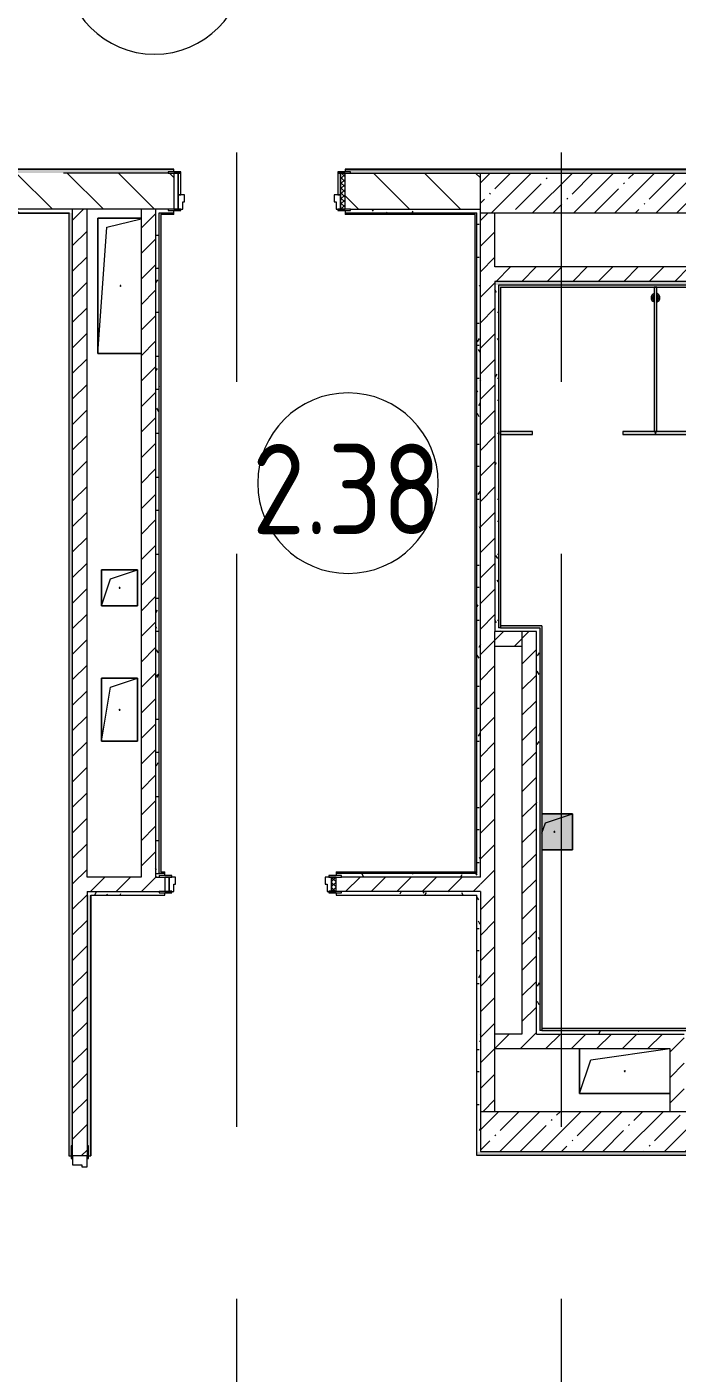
# Model space of a CAD drawing. Header units: millimetres. Extents: x -625 to 415037, y -3642 to 102118.
# Drawn here: x 240469 to 244072, y 78491 to 85949 of the extents above; entities that cross this region are included whole.
import ezdxf

# ---------------------------------------------------------------- set-up
doc = ezdxf.new("R2010")
doc.units = ezdxf.units.MM
doc.linetypes.add('Осевая', pattern=[6350, 1270, -952.5, 3175, -952.5])
for name, color, linetype, lineweight in [('A-AREA-IDEN', 7, 'Continuous', 9), ('A-DOOR-FRAM-2', 7, 'Continuous', 5), ('A-GENM', 7, 'Continuous', 9), ('A-GENM-1', 7, 'Continuous', 20), ('A-WALL', 7, 'Continuous', 5), ('I-WALL', 7, 'Continuous', 5), ('Оси-2', 7, 'Осевая', 9)]:
    doc.layers.add(name, color=color, linetype=linetype, lineweight=lineweight)
doc.layers.add('A-AREA-PATT-2', color=7, linetype='Continuous', lineweight=5, true_color=0xcde0ef, transparency=1)
for name, color, linetype, lineweight, true_color in [('A-DOOR-1', 7, 'Continuous', 5, 0xc0c0c0), ('A-DOOR-FRAM-1', 7, 'Continuous', 5, 0xc0c0c0), ('A-WALL-1', 9, 'Continuous', 5, 0x808080), ('A-WALL-FNSH-1', 9, 'Continuous', 5, 0x808080)]:
    doc.layers.add(name, color=color, linetype=linetype, lineweight=lineweight, true_color=true_color)
doc.layers.get('A-DOOR-1').off()
doc.styles.add('GOST Common', font='', dxfattribs={"width": 0.9, "height": 500})
doc.styles.get('GOST Common').set_extended_font_data('GOST Common')
pattern_1 = [(45, (148772.12, 0), (-70.71068, 70.71068), [])]
pattern_2 = [(45, (148772.12, 0), (-114.04925, 114.04925), []), (45, (148886.17, 0), (-114.04925, 114.04925), [201.612, -40.322, 6.706, -33.617])]
pattern_3 = [(0, (148772.123, 0), (243.84, 60.96), [20.117, -162.763, 20.117, -162.763, -975.36]), (0, (148772.123, 0), (243.84, 60.96), [-365.76, 20.117, -345.643, 20.117, -162.763, -426.72]), (0, (148772.123, 0), (243.84, 60.96), [-914.4, 20.117, -101.803, 20.117, -284.683]), (120, (148863.563, 30.48), (-174.71291, 180.691634), [20.117, -162.763, 20.117, -162.763, -975.36]), (120, (148863.563, 30.48), (-174.71291, 180.691634), [-365.76, 20.117, -345.643, 20.117, -162.763, -426.72]), (120, (148863.563, 30.48), (-174.71291, 180.691634), [-914.4, 20.117, -101.803, 20.117, -284.683]), (240, (148894.043, 152.4), (-69.12709, -241.651634), [20.117, -162.763, 20.117, -162.763, -975.36]), (240, (148894.043, 152.4), (-69.12709, -241.651634), [-365.76, 20.117, -345.643, 20.117, -162.763, -426.72]), (240, (148894.043, 152.4), (-69.12709, -241.651634), [-914.4, 20.117, -101.803, 20.117, -284.683])]

# ---------------------------------------------------------------- blocks, each defined once
blk = doc.blocks.new('110_Дверь_СКБ_2Ст - Д-5_п_ Из игровой в коридор-32215844-Объем проектирования 2 этажа')
at = {"layer": 'A-DOOR-FRAM-1'}
for p, q in [((-672.5, 48), (-742.5, 48)), ((-742.5, 48), (-742.5, 40)), ((-742.5, 40), (-672.5, 40)), ((-637.5, 40), (-687.5, 40)), ((-687.5, 40), (-687.5, -40)), ((-672.5, 40), (-672.5, 48)), ((-637.5, -10), (-637.5, 40)), ((662.5, 40), (662.5, -10)), ((712.5, 40), (662.5, 40)), ((767.5, 48), (697.5, 48)), ((697.5, 48), (697.5, 40)), ((697.5, 40), (767.5, 40)), ((712.5, -40), (712.5, 40)), ((767.5, 40), (767.5, 48)), ((-672.5, -40), (-742.5, -40)), ((-742.5, -40), (-742.5, -48)), ((-742.5, -48), (-672.5, -48)), ((-672.5, -39), (-687.5, -39)), ((-687.5, -39), (-687.5, -40)), ((-687.5, -40), (-627.5, -40)), ((-687.5, -40), (-672.5, -40)), ((-672.5, -40), (-672.5, -39)), ((-672.5, -48), (-672.5, -40)), ((-627.5, -10), (-637.5, -10)), ((-627.5, -40), (-627.5, -10)), ((662.5, -10), (652.5, -10)), ((652.5, -10), (652.5, -40)), ((652.5, -40), (712.5, -40)), ((712.5, -39), (697.5, -39)), ((697.5, -39), (697.5, -40)), ((697.5, -40), (712.5, -40)), ((767.5, -40), (697.5, -40)), ((697.5, -40), (697.5, -48)), ((697.5, -48), (767.5, -48)), ((712.5, -40), (712.5, -39)), ((767.5, -48), (767.5, -40))]:
    blk.add_line(p, q, dxfattribs=at)
blk = doc.blocks.new('110_Дверь_СКБ_1Ст_Внутренняя1 - Д-8 950x2100h_охрана-V352-Объем проектирования 2 этажа')
at = {"layer": 'A-DOOR-FRAM-2'}
h = blk.add_hatch(dxfattribs=at)
h.set_pattern_fill('FP_34', color=256, style=0, pattern_type=2)
h.set_pattern_definition([(45, (-296.384, 164.685), (-14.1421, 14.1421), []), (135, (-296.384, 164.685), (-14.1421, -14.1421), [])])
h.paths.add_polyline_path([(-437.5, 100), (-462.5, 98.6), (-462.5, -100), (-437.5, -100), (-437.5, 99)])
at = {"layer": 'A-DOOR-FRAM-1'}
for p, q in [((-422.5, 108), (-492.5, 108)), ((-492.5, 108), (-492.5, 100)), ((-492.5, 100), (-422.5, 100)), ((-437.5, 100), (-462.5, 100)), ((-462.5, 100), (-462.5, -100)), ((-412.5, 100), (-437.5, 100)), ((-437.5, 100), (-437.5, 20)), ((-437.5, -100), (-437.5, 100)), ((-422.5, 100), (-437.5, 100)), ((-437.5, 100), (-437.5, 99)), ((-437.5, 99), (-422.5, 99)), ((-422.5, 100), (-422.5, 108)), ((-422.5, 99), (-422.5, 100)), ((-412.5, 60), (-412.5, 100)), ((437.5, 100), (437.5, 60)), ((462.5, 100), (437.5, 100)), ((517.5, 108), (447.5, 108)), ((447.5, 108), (447.5, 100)), ((462.5, 100), (447.5, 100)), ((447.5, 100), (447.5, 99)), ((447.5, 100), (517.5, 100)), ((447.5, 99), (462.5, 99)), ((462.5, 20), (462.5, 100)), ((487.5, 100), (462.5, 100)), ((462.5, 100), (462.5, -100)), ((462.5, 99), (462.5, 100)), ((487.5, -100), (487.5, 100)), ((517.5, 100), (517.5, 108)), ((-437.5, 20), (-402.5, 20)), ((-422.5, 20), (-437.5, 20)), ((-437.5, 20), (-437.5, -100)), ((-422.5, -100), (-422.5, 20)), ((-402.5, 60), (-412.5, 60)), ((-402.5, 20), (-402.5, 60)), ((437.5, 60), (427.5, 60)), ((427.5, 60), (427.5, 20)), ((427.5, 20), (462.5, 20)), ((462.5, 20), (447.5, 20)), ((447.5, 20), (447.5, -100)), ((462.5, -100), (462.5, 20)), ((-422.5, -100), (-492.5, -100)), ((-492.5, -100), (-492.5, -108)), ((-492.5, -108), (-422.5, -108)), ((-462.5, -100), (-437.5, -100)), ((-437.5, -100), (-422.5, -100)), ((-422.5, -108), (-422.5, -100)), ((447.5, -100), (462.5, -100)), ((517.5, -100), (447.5, -100)), ((447.5, -100), (447.5, -108)), ((447.5, -108), (517.5, -108)), ((462.5, -100), (487.5, -100)), ((517.5, -108), (517.5, -100))]:
    blk.add_line(p, q, dxfattribs=at)
blk = doc.blocks.new('110_Дверь_СКБ_1Ст_Внутренняя1 - Д-8 950x2100h_охрана-32224770-Объем проектирования 2 этажа')
at = {"layer": 'A-DOOR-FRAM-2'}
h = blk.add_hatch(dxfattribs=at)
h.set_pattern_fill('FP_36', color=256, style=0, pattern_type=2)
h.set_pattern_definition([(45, (-296.384, 104.685), (-14.1421, 14.1421), []), (135, (-296.384, 104.685), (-14.1421, -14.1421), [])])
h.paths.add_polyline_path([(-437.5, 40), (-462.5, 37.7), (-462.5, -40), (-437.5, -39.4), (-437.5, 38.6)])
at = {"layer": 'A-DOOR-FRAM-1'}
for p, q in [((-422.5, 48), (-492.5, 48)), ((-492.5, 48), (-492.5, 40)), ((-492.5, 40), (-422.5, 40)), ((-437.5, 40), (-462.5, 40)), ((-462.5, 40), (-462.5, -40)), ((-412.5, 40), (-437.5, 40)), ((-437.5, 40), (-437.5, -40)), ((-437.5, -40), (-437.5, 40)), ((-422.5, 40), (-437.5, 40)), ((-437.5, 40), (-437.5, 39)), ((-437.5, 39), (-422.5, 39)), ((-422.5, 40), (-422.5, 48)), ((-422.5, 39), (-422.5, 40)), ((-412.5, 0), (-412.5, 40)), ((-402.5, 0), (-412.5, 0)), ((-402.5, -40), (-402.5, 0)), ((437.5, 0), (427.5, 0)), ((427.5, 0), (427.5, -40)), ((437.5, 40), (437.5, 0)), ((462.5, 40), (437.5, 40)), ((517.5, 48), (447.5, 48)), ((447.5, 48), (447.5, 40)), ((462.5, 40), (447.5, 40)), ((447.5, 40), (447.5, 39)), ((447.5, 40), (517.5, 40)), ((447.5, 39), (462.5, 39)), ((462.5, -40), (462.5, 40)), ((487.5, 40), (462.5, 40)), ((462.5, 40), (462.5, -40)), ((462.5, 39), (462.5, 40)), ((487.5, -40), (487.5, 40)), ((517.5, 40), (517.5, 48)), ((-422.5, -40), (-492.5, -40)), ((-492.5, -40), (-492.5, -48)), ((-492.5, -48), (-422.5, -48)), ((-462.5, -40), (-437.5, -40)), ((-422.5, -39), (-437.5, -39)), ((-437.5, -39), (-437.5, -40)), ((-437.5, -40), (-402.5, -40)), ((-437.5, -40), (-422.5, -40)), ((-422.5, -40), (-422.5, -39)), ((-422.5, -48), (-422.5, -40)), ((427.5, -40), (462.5, -40)), ((462.5, -39), (447.5, -39)), ((447.5, -39), (447.5, -40)), ((447.5, -40), (462.5, -40)), ((517.5, -40), (447.5, -40)), ((447.5, -40), (447.5, -48)), ((447.5, -48), (517.5, -48)), ((462.5, -40), (462.5, -39)), ((462.5, -40), (487.5, -40)), ((517.5, -48), (517.5, -40))]:
    blk.add_line(p, q, dxfattribs=at)
blk = doc.blocks.new('GM_Отверстие прямоугольное _в плите_ - Отверстие-20657929-Объем проектирования 2 этажа')
at = {"layer": 'A-GENM'}
for p, q in [((-250, -125), (-250, 125)), ((-250, 125), (-250, -125)), ((-187.5, 62.5), (250, 125)), ((-250, -125), (-187.5, 62.5)), ((250, -125), (-250, -125)), ((-250, -125), (250, -125))]:
    blk.add_line(p, q, dxfattribs=at)
for start, end in [(360, 180), (180, 360)]:
    blk.add_arc((0, 0), 2.5, start, end, dxfattribs=at)
blk = doc.blocks.new('GM_Отверстие прямоугольное _в плите_ - Отверстие-V386-Объем проектирования 2 этажа')
at = {"layer": 'A-GENM'}
for p, q in [((-69, 100), (100, 100)), ((100, 100), (-69, 100)), ((-50, 50), (100, 100)), ((100, 100), (100, -100)), ((100, -100), (100, 100)), ((-69, -7), (-50, 50)), ((100, -100), (-69, -100)), ((-69, -100), (100, -100))]:
    blk.add_line(p, q, dxfattribs=at)
for start, end in [(360, 180), (180, 360)]:
    blk.add_arc((0, 0), 2.5, start, end, dxfattribs=at)
blk = doc.blocks.new('GM_Отверстие прямоугольное _в плите_ - Отверстие-21984790-Объем проектирования 2 этажа')
at = {"layer": 'A-GENM'}
for p, q in [((-125, -375), (-125, 375)), ((-125, 375), (115, 375)), ((115, 375), (-125, 375)), ((-125, 375), (-125, -375)), ((-125, -375), (-75, 325)), ((-75, 325), (115, 372.5)), ((115, -375), (-125, -375)), ((-125, -375), (115, -375))]:
    blk.add_line(p, q, dxfattribs=at)
for start, end in [(360, 180), (180, 360)]:
    blk.add_arc((0, 0), 2.5, start, end, dxfattribs=at)
blk = doc.blocks.new('GM_Отверстие прямоугольное _в плите_ - Отверстие-21979518-Объем проектирования 2 этажа')
at = {"layer": 'A-GENM'}
for p, q in [((-100, -100), (-100, 100)), ((-100, 100), (100, 100)), ((100, 100), (-100, 100)), ((-100, 100), (-100, -100)), ((-50, 50), (100, 100)), ((100, 100), (100, -100)), ((100, -100), (100, 100)), ((-100, -100), (-50, 50)), ((100, -100), (-100, -100)), ((-100, -100), (100, -100))]:
    blk.add_line(p, q, dxfattribs=at)
for start, end in [(360, 180), (180, 360)]:
    blk.add_arc((0, 0), 2.5, start, end, dxfattribs=at)
blk = doc.blocks.new('GM_Отверстие прямоугольное _в плите_ - Отверстие-21985006-Объем проектирования 2 этажа')
at = {"layer": 'A-GENM'}
for p, q in [((-100, -175), (-100, 175)), ((-100, 175), (100, 175)), ((100, 175), (-100, 175)), ((-100, 175), (-100, -175)), ((-50, 125), (100, 175)), ((100, 175), (100, -175)), ((100, -175), (100, 175)), ((-100, -175), (-50, 125)), ((100, -175), (-100, -175)), ((-100, -175), (100, -175))]:
    blk.add_line(p, q, dxfattribs=at)
for start, end in [(360, 180), (180, 360)]:
    blk.add_arc((0, 0), 2.5, start, end, dxfattribs=at)
blk = doc.blocks.new('131_Сантехническая перегородка_Дверь 5 - СД-1-30835617-Объем проектирования 2 этажа')
at = {"layer": 'A-GENM'}
for points in [[(70, 8), (70, -8), (250, -8), (250, 8), (76.9, 8)], [(928.5, 8), (750, 8), (750, -8), (928.5, -8)]]:
    blk.add_hatch(color=256, dxfattribs=at).paths.add_polyline_path(points)
at = {"layer": 'A-GENM-1'}
for p, q in [((250, 8), (70, 8)), ((70, 8), (70, -8)), ((250, -8), (250, 8)), ((930, 8), (750, 8)), ((750, 8), (750, -8)), ((930, -8), (930, 8)), ((70, -8), (250, -8)), ((750, -8), (930, -8))]:
    blk.add_line(p, q, dxfattribs=at)
blk = doc.blocks.new('131_Сантехническая перегородка_Дверь 5 - СД-1-V491-Объем проектирования 2 этажа')
at = {"layer": 'A-GENM'}
for points in [[(70, 8), (70, -8), (250, -8), (250, 8), (77.3, 8)], [(920.9, 8), (750, 8), (750, -8), (930, -8), (930, 8)]]:
    blk.add_hatch(color=256, dxfattribs=at).paths.add_polyline_path(points)
at = {"layer": 'A-GENM-1'}
for p, q in [((250, 8), (70, 8)), ((70, 8), (70, -8)), ((250, -8), (250, 8)), ((930, 8), (750, 8)), ((750, 8), (750, -8)), ((930, -8), (930, 8)), ((70, -8), (250, -8)), ((750, -8), (930, -8))]:
    blk.add_line(p, q, dxfattribs=at)
blk = doc.blocks.new('131_Сантехническая перегородка 6 - СП-1-30839354-Объем проектирования 2 этажа')
at = {"layer": 'A-GENM'}
blk.add_hatch(color=256, dxfattribs=at).paths.add_polyline_path([(800, -8), (800, 8), (0, 8), (0, -8), (143.7, -8)])
at = {"layer": 'A-GENM', "flags": 128}
for points in [[(71.5, 8), (71.1, 8.5), (70.8, 9), (70.4, 9.5), (70, 9.9), (69.6, 10.4), (69.2, 10.8), (68.8, 11.2), (68.3, 11.6), (67.8, 12), (67.3, 12.3), (66.8, 12.7), (66.3, 13), (65.8, 13.3), (65.3, 13.6), (64.7, 13.8), (64.2, 14), (63.6, 14.3), (63, 14.4), (62.4, 14.6), (61.9, 14.7), (61.3, 14.9), (60.7, 14.9), (60.1, 15), (59.5, 15.1), (58.9, 15.1), (58.3, 15.1), (57.7, 15), (57.1, 15), (56.5, 14.9), (55.9, 14.8), (55.3, 14.7), (54.7, 14.5), (54.1, 14.4), (53.5, 14.2), (53, 13.9), (52.4, 13.7), (51.9, 13.4), (51.4, 13.2), (50.8, 12.9), (50.3, 12.5), (49.8, 12.2), (49.3, 11.8), (48.9, 11.4), (48.4, 11), (48, 10.6), (47.6, 10.2), (47.2, 9.7), (46.8, 9.3), (46.4, 8.8), (46.1, 8.3), (45.9, 8)], [(45.9, -8), (46.3, -8.5), (46.6, -9), (47, -9.5), (47.4, -9.9), (47.8, -10.4), (48.2, -10.8), (48.6, -11.2), (49.1, -11.6), (49.6, -12), (50, -12.3), (50.5, -12.7), (51.1, -13), (51.6, -13.3), (52.1, -13.6), (52.7, -13.8), (53.2, -14), (53.8, -14.3), (54.4, -14.4), (54.9, -14.6), (55.5, -14.7), (56.1, -14.9), (56.7, -14.9), (57.3, -15), (57.9, -15.1), (58.5, -15.1), (59.1, -15.1), (59.7, -15), (60.3, -15), (60.9, -14.9), (61.5, -14.8), (62.1, -14.7), (62.7, -14.5), (63.3, -14.4), (63.8, -14.2), (64.4, -13.9), (65, -13.7), (65.5, -13.4), (66, -13.2), (66.6, -12.9), (67.1, -12.5), (67.6, -12.2), (68, -11.8), (68.5, -11.4), (69, -11), (69.4, -10.6), (69.8, -10.2), (70.2, -9.7), (70.6, -9.3), (70.9, -8.8), (71.3, -8.3), (71.5, -8)]]:
    blk.add_lwpolyline(points, dxfattribs=at)
at = {"layer": 'A-GENM'}
for radius, start, end in [(24.6, 19.91127, 160.08873), (17.6, 28.97309, 151.02691), (15.1, 33.78108, 146.21892), (24.6, 199.91127, 340.08873), (17.6, 208.97309, 331.02691), (15.1, 213.78108, 326.21892)]:
    blk.add_arc((58.7, 0), radius, start, end, dxfattribs=at)
at = {"layer": 'A-GENM-1'}
for p, q in [((800, 8), (0, 8)), ((0, 8), (0, -8)), ((800, -8), (800, 8)), ((0, -8), (800, -8))]:
    blk.add_line(p, q, dxfattribs=at)
blk = doc.blocks.new('Марка_Помещения - Номер-25198446-Объем проектирования 2 этажа')
at = {"layer": 'A-AREA-IDEN'}
for start, end in [(360, 180), (180, 360)]:
    blk.add_arc((0, 0), 2.5, start, end, dxfattribs=at)
blk = doc.blocks.new('2floor')
at = {"layer": 'A-AREA-PATT-2'}
h = blk.add_hatch(color=256, dxfattribs=at)
h.paths.add_polyline_path([(241221.6, 6724.5), (241232.1, 6724.5), (241231.7, 6729), (241211.1, 6729), (241211.1, 10371), (241282.1, 10371), (241282.1, 10375.5), (241206.6, 10375.5), (241206.6, 6724.5), (241211.1, 6724.5)])
h.paths.add_polyline_path([(242197, 6724.5), (242957.6, 6724.5), (242957.6, 10375.5), (242232.1, 10375.5), (242232.1, 10371), (242953.1, 10369.7), (242953.1, 6729), (242182.1, 6729), (242182.1, 6724.5), (242192.1, 6724.5)])
h = blk.add_hatch(color=256, dxfattribs=at)
h.paths.add_polyline_path([(243323.1, 6850), (243492.1, 6850), (243492.1, 7050), (243323.1, 7050)])
h.paths.add_polyline_path([(248264.1, 9884.2), (248264.1, 9894.5), (248261.5, 9895.6), (248257.1, 9906.2), (248264.1, 9928.2), (248255.4, 9923), (248248.7, 9913.8), (248250.9, 9895.6), (248260.2, 9885.5)])
h.paths.add_polyline_path([(246523.6, 9884.2), (246523.6, 9894.5), (246521, 9895.6), (246516.6, 9906.2), (246523.6, 9928.2), (246517.2, 9926.1), (246508.2, 9913.8), (246510.4, 9895.6), (246519.2, 9885.7)])
h.paths.add_polyline_path([(246539.6, 9884.2), (246546.1, 9886.3), (246555, 9898.6), (246552.8, 9916.9), (246544, 9926.8), (246539.6, 9926.1), (246539.6, 9918), (246543.1, 9915), (246546.7, 9906.2), (246539.6, 9886.3)])
h.paths.add_polyline_path([(248280.1, 9884.2), (248286.6, 9886.3), (248295.5, 9898.6), (248293.3, 9916.9), (248284.5, 9926.8), (248280.1, 9926.1), (248280.1, 9918), (248283.6, 9915), (248287.2, 9906.2), (248280.1, 9886.3)])
h.paths.add_polyline_path([(245680, 9887.3), (245686.5, 9889.4), (245695.4, 9901.7), (245693.2, 9920), (245684.4, 9929.9), (245680, 9929.2), (245680, 9921.1), (245683.4, 9918.1), (245687.1, 9909.3), (245680, 9889.4)])
h.paths.add_polyline_path([(243944.7, 9887.3), (243944.7, 9897.5), (243942.1, 9898.7), (243937.7, 9909.3), (243944.7, 9931.3), (243938.3, 9929.2), (243929.3, 9916.9), (243931.6, 9898.7), (243940.3, 9888.7)])
h.paths.add_polyline_path([(243960.7, 9887.3), (243967.2, 9889.4), (243976.2, 9901.7), (243973.9, 9920), (243965.2, 9929.9), (243960.7, 9929.2), (243960.7, 9921.1), (243964.2, 9918.1), (243967.8, 9909.3), (243960.7, 9889.4)])
h.paths.add_polyline_path([(244804.4, 9887.3), (244804.4, 9897.5), (244801.7, 9898.7), (244797.3, 9909.3), (244804.4, 9931.3), (244797.9, 9929.2), (244789, 9916.9), (244791.2, 9898.7), (244799.9, 9888.7)])
h.paths.add_polyline_path([(245664, 9887.3), (245664, 9897.5), (245661.3, 9898.7), (245656.9, 9909.3), (245664, 9931.3), (245657.5, 9929.2), (245648.6, 9916.9), (245650.8, 9898.7), (245659.6, 9888.7)])
h.paths.add_polyline_path([(244820.4, 9887.3), (244826.8, 9889.4), (244835.8, 9901.7), (244833.6, 9920), (244824.8, 9929.9), (244820.4, 9929.2), (244820.4, 9921.1), (244823.8, 9918.1), (244827.4, 9909.3), (244820.4, 9889.4)])
at = {"layer": 'I-WALL'}
h = blk.add_hatch(dxfattribs=at)
h.set_pattern_fill('FP_191', color=256, style=0, pattern_type=2)
h.set_pattern_definition(pattern_3)
h.paths.add_polyline_path([(246171.1, 10600), (246170.1, 10620), (242232.1, 10620), (242232.1, 10608), (242262.1, 10608), (242262.1, 10600), (246170.1, 10600)])
h.paths.add_polyline_path([(240802.1, 10600), (241252.1, 10600), (241252.1, 10608), (241282.1, 10608), (241282.1, 10620), (240157.1, 10620), (240157.1, 10608), (240212.1, 10608), (240212.1, 10600), (240722.1, 10600)])
h.paths.add_polyline_path([(238503.3, 10600), (238702.1, 10600), (238702.1, 10608), (238757.1, 10608), (238757.1, 10620), (238157.7, 10618), (238382.1, 10600)])
h.paths.add_polyline_path([(238122.1, 10600), (238132.1, 10600), (238132.1, 10620), (237995.6, 10620), (237995.6, 10600)])
h = blk.add_hatch(dxfattribs=at)
h.set_pattern_fill('FP_23', color=256, style=0, pattern_type=2)
h.set_pattern_definition([(135, (148772.12, 0), (-141.42136, -141.42136), [])])
h.paths.add_polyline_path([(242971.8, 10400), (242982.1, 10401.4), (242982.1, 10600), (242232.1, 10600), (242232.1, 10400), (242839.7, 10400)])
h.paths.add_polyline_path([(241282.1, 10400), (241282.1, 10600), (240157.1, 10600), (240157.1, 10400), (241252.1, 10400)])
h.paths.add_polyline_path([(238702.1, 10400), (238757.1, 10400), (238757.1, 10600), (238382.1, 10600), (238384, 10400), (238503.3, 10400)])
h = blk.add_hatch(dxfattribs=at)
h.set_pattern_fill('FP_1', color=256, style=0, pattern_type=2)
h.set_pattern_definition(pattern_2)
h.paths.add_polyline_path([(242982.1, 10380), (250382.1, 10380), (250382.1, 10600), (242982.1, 10600), (242982.1, 10380.6)])
h = blk.add_hatch(dxfattribs=at)
h.set_pattern_fill('FP_191', color=256, style=0, pattern_type=2)
h.set_pattern_definition(pattern_3)
h.paths.add_polyline_path([(238731.4, 10380), (238757.1, 10380), (238757.1, 10392), (238702.1, 10392), (238702.1, 10400), (238382.1, 10400), (238382.1, 10380), (238702.1, 10380)])
h.paths.add_polyline_path([(240702.1, 10380), (240722.1, 10380), (240722.1, 10400), (240212.1, 10398), (240212.1, 10392), (240157.1, 10392), (240157.1, 10380), (240671.5, 10380)])
h = blk.add_hatch(dxfattribs=at)
h.set_pattern_fill('FP_191', color=256, style=0, pattern_type=2)
h.set_pattern_definition(pattern_3)
h.paths.add_polyline_path([(240722.1, 100), (240722.1, 120), (240702.1, 100), (240718.1, 100)])
h.paths.add_polyline_path([(240722.1, 120), (240720.5, 3700), (240714.1, 3700), (240714.1, 3755), (240702.1, 3755), (240702.1, 121), (240719.7, 120.1)])
h.paths.add_polyline_path([(240702.1, 5155), (240714.1, 5155), (240715.2, 5210), (240722.1, 5210), (240722.1, 10380), (240702.1, 10379), (240702.1, 5175)])
h = blk.add_hatch(dxfattribs=at)
h.set_pattern_fill('FP_22', color=256, style=0, pattern_type=2)
h.set_pattern_definition(pattern_1)
h.paths.add_polyline_path([(240723.4, 125), (240802.1, 125), (240802.1, 3755), (240722.1, 3755), (240722.1, 125)])
h.paths.add_polyline_path([(240722.1, 5155), (240802.1, 5155), (240802.1, 10400), (240722.1, 10397.9), (240722.1, 5180)])
h = blk.add_hatch(dxfattribs=at)
h.set_pattern_fill('FP_22', color=256, style=0, pattern_type=2)
h.set_pattern_definition(pattern_1)
h.paths.add_polyline_path([(241102.1, 6700), (241182.1, 6700), (241182.1, 10400), (241102.1, 10400), (241102.1, 6747.6)])
h = blk.add_hatch(dxfattribs=at)
h.set_pattern_fill('FP_191', color=256, style=0, pattern_type=2)
h.set_pattern_definition(pattern_3)
h.paths.add_polyline_path([(241182.1, 10380), (241282.1, 10380), (241282.1, 10392), (241252.1, 10393.9), (241252.1, 10400), (241182.1, 10400), (241182.1, 10394.4)])
h.paths.add_polyline_path([(242962.1, 10380), (242982.1, 10380.6), (242982.1, 10400), (242262.1, 10399.2), (242262.1, 10392), (242232.1, 10392), (242232.1, 10380), (242953.1, 10380)])
h = blk.add_hatch(dxfattribs=at)
h.set_pattern_fill('FP_191', color=256, style=0, pattern_type=2)
h.set_pattern_definition(pattern_3)
h.paths.add_polyline_path([(241182.1, 6700), (241202.1, 6700), (241202.1, 10380), (241182.1, 10380), (241182.1, 6708)])
h = blk.add_hatch(dxfattribs=at)
h.set_pattern_fill('FP_191', color=256, style=0, pattern_type=2)
h.set_pattern_definition(pattern_3)
h.paths.add_polyline_path([(242980.9, 6720), (242982.1, 6720), (242982.1, 10380), (242962.1, 10380), (242962.1, 6720), (242972.1, 6720)])
h = blk.add_hatch(dxfattribs=at)
h.set_pattern_fill('FP_22', color=256, style=0, pattern_type=2)
h.set_pattern_definition(pattern_1)
h.paths.add_polyline_path([(243062.1, 5400), (243062.1, 10380), (242982.1, 10380), (242982.1, 5400)])
h = blk.add_hatch(dxfattribs=at)
h.set_pattern_fill('FP_22', color=256, style=0, pattern_type=2)
h.set_pattern_definition(pattern_1)
h.paths.add_polyline_path([(249852.1, 10000), (249852.1, 10080), (243062.1, 10080), (243062.1, 10000), (249832.1, 10000)])
h = blk.add_hatch(dxfattribs=at)
h.set_pattern_fill('FP_191', color=256, style=0, pattern_type=2)
h.set_pattern_definition(pattern_3)
h.paths.add_polyline_path([(249821.1, 9980), (249832.1, 9980), (249832.1, 10000), (243062.1, 10000), (243062.1, 9980), (249784.5, 9980)])
h = blk.add_hatch(dxfattribs=at)
h.set_pattern_fill('FP_191', color=256, style=0, pattern_type=2)
h.set_pattern_definition(pattern_3)
h.paths.add_polyline_path([(243062.1, 8060), (243082.1, 8060), (243082.1, 9980), (243062.1, 9980), (243062.1, 8224.4)])
for points in [[(249832.1, 9969), (249832.1, 9980), (243082.1, 9980), (243084.4, 9969), (249829.7, 9969)], [(243093.1, 8080), (243093.1, 9969), (243082.1, 9969), (243082.1, 8080)], [(243289.8, 8080), (243323.1, 8082.2), (243323.1, 8091), (243093.1, 8091), (243093.1, 8080), (243264.1, 8080)], [(243312.1, 5850), (243323.1, 5850), (243323.1, 8080), (243312.1, 8080), (243312.1, 6620)], [(244143.1, 5850), (244143.1, 5861), (243323.1, 5861), (243323.1, 5850), (244132.1, 5850)]]:
    blk.add_hatch(color=256, dxfattribs=at).paths.add_polyline_path(points)
h = blk.add_hatch(dxfattribs=at)
h.set_pattern_fill('FP_22', color=256, style=0, pattern_type=2)
h.set_pattern_definition(pattern_1)
h.paths.add_polyline_path([(243062.1, 7980), (243292.1, 7980), (243292.1, 8060), (243062.1, 8060)])
h = blk.add_hatch(dxfattribs=at)
h.set_pattern_fill('FP_191', color=256, style=0, pattern_type=2)
h.set_pattern_definition(pattern_3)
h.paths.add_polyline_path([(243312.1, 8060), (243312, 8080), (243082.1, 8080), (243082.1, 8060), (243292.1, 8060)])
h = blk.add_hatch(dxfattribs=at)
h.set_pattern_fill('FP_191', color=256, style=0, pattern_type=2)
h.set_pattern_definition(pattern_3)
h.paths.add_polyline_path([(243292.1, 5830), (243312.1, 5830), (243312.1, 8060), (243292.1, 8060), (243292.1, 6620)])
h = blk.add_hatch(dxfattribs=at)
h.set_pattern_fill('FP_22', color=256, style=0, pattern_type=2)
h.set_pattern_definition(pattern_1)
h.paths.add_polyline_path([(243212.1, 5830), (243292.1, 5830), (243292.1, 7980), (243212.1, 7980), (243212.1, 6620)])
h = blk.add_hatch(dxfattribs=at)
h.set_pattern_fill('FP_191', color=256, style=0, pattern_type=2)
h.set_pattern_definition(pattern_3)
h.paths.add_polyline_path([(242839.7, 6700), (242982.1, 6700), (242980.9, 6720), (242182.1, 6720), (242182.1, 6708), (242212.1, 6708), (242212.1, 6700)])
h.paths.add_polyline_path([(241232, 6708), (241232.1, 6708), (241231.9, 6720), (241202.1, 6720), (241202.1, 6708), (241220.1, 6708)])
h = blk.add_hatch(dxfattribs=at)
h.set_pattern_fill('FP_22', color=256, style=0, pattern_type=2)
h.set_pattern_definition(pattern_1)
h.paths.add_polyline_path([(242982.1, 6620), (242980.9, 6700), (242182.1, 6700), (242182.1, 6620), (242976.2, 6620)])
h.paths.add_polyline_path([(241102.1, 6620), (241232.1, 6621.4), (241232.1, 6700), (240802.1, 6699.6), (240803.2, 6620), (241032.8, 6620)])
h = blk.add_hatch(dxfattribs=at)
h.set_pattern_fill('FP_191', color=256, style=0, pattern_type=2)
h.set_pattern_definition(pattern_3)
h.paths.add_polyline_path([(242957.1, 6600), (242961.1, 6600), (242962.1, 6620), (242212.1, 6619.2), (242212.1, 6612), (242182.1, 6612), (242182.1, 6600), (242951.8, 6600)])
h.paths.add_polyline_path([(241032.8, 6600), (241232.1, 6600), (241232.1, 6612), (241202.1, 6612), (241202.1, 6620), (240802.1, 6620), (240802.1, 6600), (240822.1, 6600)])
h = blk.add_hatch(dxfattribs=at)
h.set_pattern_fill('FP_191', color=256, style=0, pattern_type=2)
h.set_pattern_definition(pattern_3)
h.paths.add_polyline_path([(240822.1, 525), (240822.1, 3755), (240810.1, 3755), (240810.1, 3700), (240802.1, 3700), (240802.1, 525)])
h.paths.add_polyline_path([(240810.1, 5155), (240822.1, 5155), (240822.1, 6599), (240802.1, 6600), (240803.8, 5210), (240810.1, 5210), (240810.1, 5168.3)])
h = blk.add_hatch(dxfattribs=at)
h.set_pattern_fill('FP_191', color=256, style=0, pattern_type=2)
h.set_pattern_definition(pattern_3)
h.paths.add_polyline_path([(242982.1, 5180), (242982.1, 6620), (242962.1, 6620), (242962.1, 5180)])
h = blk.add_hatch(dxfattribs=at)
h.set_pattern_fill('FP_22', color=256, style=0, pattern_type=2)
h.set_pattern_definition(pattern_1)
h.paths.add_polyline_path([(243292.1, 5750), (244032.1, 5750), (244032.1, 5830), (243062.1, 5830), (243062.1, 5750), (243212.1, 5750)])
h = blk.add_hatch(dxfattribs=at)
h.set_pattern_fill('FP_191', color=256, style=0, pattern_type=2)
h.set_pattern_definition(pattern_3)
h.paths.add_polyline_path([(243323.2, 5830), (244132.1, 5830), (244132.1, 5850), (243312.1, 5850), (243312.1, 5830), (243323.1, 5830)])
h = blk.add_hatch(dxfattribs=at)
h.set_pattern_fill('FP_22', color=256, style=0, pattern_type=2)
h.set_pattern_definition(pattern_1)
h.paths.add_polyline_path([(244112.1, 5400), (244112.1, 5830), (244032.1, 5830), (244032.1, 5400)])
h = blk.add_hatch(dxfattribs=at)
h.set_pattern_fill('FP_1', color=256, style=0, pattern_type=2)
h.set_pattern_definition(pattern_2)
h.paths.add_polyline_path([(250342.1, 5180), (250382.1, 5180.9), (250382.1, 5400), (249482.1, 5400), (249482.1, 5180), (250302.1, 5180)])
h.paths.add_polyline_path([(246692.1, 5180), (248432.1, 5180), (248432.1, 5400), (242982.1, 5400), (242982.1, 5180), (246453.3, 5180)])
h = blk.add_hatch(dxfattribs=at)
h.set_pattern_fill('FP_191', color=256, style=0, pattern_type=2)
h.set_pattern_definition(pattern_3)
h.paths.add_polyline_path([(250302.1, 5160), (250342.1, 5160), (250342.1, 5180), (249512.1, 5180), (249512.1, 5172), (249482.1, 5172), (249482.1, 5160), (250067, 5160)])
h.paths.add_polyline_path([(246692.1, 5160), (248432.1, 5160), (248432.1, 5172), (248402.1, 5172), (248402.1, 5180), (242962.1, 5178.8), (242962.1, 5160), (246453.3, 5160)])
at = {"layer": 'A-WALL'}
for p, q in [((241252.1, 10600), (240671.5, 10600)), ((242232.1, 10620), (246171.1, 10620)), ((242982.1, 6700), (242982.1, 10600)), ((240157.1, 10380), (240702.1, 10380)), ((241252.1, 10400), (240212.1, 10400)), ((240702.1, 10380), (240702.1, 10379)), ((240722.1, 5210), (240722.1, 10400)), ((241182.1, 10400), (241182.1, 6700)), ((242262.1, 10400), (242982.1, 10400)), ((249852.1, 10000), (243062.1, 10000)), ((243062.1, 10000), (243062.1, 8060)), ((249821.1, 9980), (243082.1, 9980)), ((243082.1, 9980), (243082.1, 8080)), ((243292.1, 8060), (243062.1, 8060)), ((243312.1, 8060), (243312.1, 5850)), ((241182.1, 6700), (241202.1, 6700)), ((242982.1, 6700), (242212.1, 6700)), ((240802.1, 6620), (241202.1, 6620)), ((240802.1, 6620), (240802.1, 5210)), ((240822.1, 6600), (240822.1, 5155)), ((242182.1, 6600), (242962.1, 6600)), ((242982.1, 6620), (242212.1, 6620)), ((242962.1, 5180), (242962.1, 6600)), ((242982.1, 6620), (242982.1, 5180)), ((243292.1, 5830), (244112.1, 5830)), ((242982.1, 5180), (247898.8, 5180))]:
    blk.add_line(p, q, dxfattribs=at)
at = {"layer": 'A-WALL-1'}
for p, q in [((241282.1, 10620), (240157.1, 10620)), ((241282.1, 10608), (241282.1, 10620)), ((242232.1, 10620), (242232.1, 10608)), ((242262.1, 10600), (246191.1, 10600)), ((240802.1, 6700), (240802.1, 10400)), ((241102.1, 10400), (241102.1, 6700)), ((241282.1, 10380), (241282.1, 10392)), ((242232.1, 10392), (242232.1, 10380)), ((242982.1, 10380), (250382.1, 10380)), ((243062.1, 10080), (243062.1, 10380)), ((249852.1, 10080), (243062.1, 10080)), ((243062.1, 5400), (243062.1, 8060)), ((243093.1, 8080), (243082.1, 8080)), ((243212.1, 8060), (243212.1, 5830)), ((243292.1, 5830), (243292.1, 8060)), ((243062.1, 7980), (243212.1, 7980)), ((241232.1, 6708), (241232.1, 6720)), ((242182.1, 6720), (242182.1, 6708)), ((241102.1, 6700), (240802.1, 6700)), ((240822.1, 6600), (241232.1, 6600)), ((241232.1, 6600), (241232.1, 6612)), ((242182.1, 6612), (242182.1, 6600)), ((243212.1, 5830), (243062.1, 5830)), ((243323.1, 5850), (243312.1, 5850)), ((243062.1, 5750), (244032.1, 5750)), ((244032.1, 5750), (244032.1, 5400)), ((246712.1, 5400), (242982.1, 5400)), ((240702.1, 5155), (240714.1, 5155)), ((240810.1, 5155), (240822.1, 5155)), ((242962.1, 5160), (248432.1, 5160))]:
    blk.add_line(p, q, dxfattribs=at)
at = {"layer": 'A-WALL-FNSH-1'}
for p, q in [((241282.1, 10621), (240157.1, 10621)), ((241282.1, 10620), (241282.1, 10621)), ((246170.1, 10621), (242232.1, 10621)), ((242232.1, 10621), (242232.1, 10620)), ((240157.1, 10379), (240701.1, 10379)), ((240701.1, 10379), (240701.1, 5155)), ((240702.1, 5155), (240702.1, 10379)), ((243093.1, 9969), (249832.1, 9969)), ((243093.1, 9969), (243093.1, 8080)), ((243323.1, 8091), (243093.1, 8091)), ((243093.1, 8080), (243312.1, 8080)), ((243312.1, 8080), (243312.1, 8060)), ((243323.1, 8091), (243323.1, 5850)), ((240823.1, 6599), (241232.1, 6599)), ((240823.1, 5155), (240823.1, 6599)), ((241232.1, 6599), (241232.1, 6600)), ((242182.1, 6600), (242182.1, 6599)), ((242182.1, 6599), (242961.1, 6599)), ((242961.1, 6599), (242961.1, 5159)), ((244143.1, 5861), (243323.1, 5861)), ((243323.1, 5850), (244132.1, 5850)), ((240701.1, 5155), (240702.1, 5155)), ((240822.1, 5155), (240823.1, 5155)), ((242961.1, 5159), (248432.1, 5159)), ((242962.1, 5160), (242962.1, 5180))]:
    blk.add_line(p, q, dxfattribs=at)
at = {"layer": 'I-WALL'}
for p, q in [((241202.1, 10380), (241282.1, 10380)), ((241202.1, 6720), (241202.1, 10380)), ((241282.1, 10371), (241211.1, 10371)), ((241211.1, 10371), (241211.1, 6729)), ((241282.1, 10371), (241282.1, 10380)), ((242232.1, 10380), (242962.1, 10380)), ((242232.1, 10380), (242232.1, 10371)), ((242953.1, 10371), (242232.1, 10371)), ((242953.1, 6720.5), (242953.1, 10371)), ((242962.1, 6720), (242962.1, 10380)), ((241232.1, 6720), (241202.1, 6720)), ((241211.1, 6729), (241232.1, 6729)), ((241232.1, 6720), (241232.1, 6729)), ((242182.1, 6729), (242962.1, 6729)), ((242182.1, 6729), (242182.1, 6720)), ((242962.1, 6720), (242182.1, 6720)), ((242953.1, 6720.5), (242962.1, 6720.5))]:
    blk.add_line(p, q, dxfattribs=at)
at = {"layer": 'Оси-2'}
for p, q in [((241632.1, 3093.7), (241632.1, 16915.1)), ((243432.1, 3093.7), (243432.1, 16915.1))]:
    blk.add_line(p, q, dxfattribs=at)
at = {"layer": 'A-AREA-IDEN', "xscale": 199.9999999999999, "yscale": 199.9999999999999, "zscale": 199.9999999999999}
for p in [(241175.7, 11758.8), (242248.3, 8882.2)]:
    blk.add_blockref('Марка_Помещения - Номер-25198446-Объем проектирования 2 этажа', p, dxfattribs=at)
at = {"layer": 'A-DOOR-1'}
for name, p, rotation in [('110_Дверь_СКБ_1Ст_Внутренняя1 - Д-8 950x2100h_охрана-V352-Объем проектирования 2 этажа', (241769.6, 10500), 180), ('110_Дверь_СКБ_1Ст_Внутренняя1 - Д-8 950x2100h_охрана-32224770-Объем проектирования 2 этажа', (241719.6, 6660), 180), ('110_Дверь_СКБ_2Ст - Д-5_п_ Из игровой в коридор-32215844-Объем проектирования 2 этажа', (240762.1, 4442.5), 89.99999999999991)]:
    blk.add_blockref(name, p, dxfattribs=dict(at, rotation=rotation))
at = {"layer": 'A-GENM'}
for name, p in [('GM_Отверстие прямоугольное _в плите_ - Отверстие-21984790-Объем проектирования 2 этажа', (240987.1, 9974.8)), ('GM_Отверстие прямоугольное _в плите_ - Отверстие-21979518-Объем проектирования 2 этажа', (240982.2, 8302.4)), ('GM_Отверстие прямоугольное _в плите_ - Отверстие-21985006-Объем проектирования 2 этажа', (240982.2, 7627)), ('GM_Отверстие прямоугольное _в плите_ - Отверстие-V386-Объем проектирования 2 этажа', (243392.1, 6950)), ('GM_Отверстие прямоугольное _в плите_ - Отверстие-20657929-Объем проектирования 2 этажа', (243782.1, 5625))]:
    blk.add_blockref(name, p, dxfattribs=at)
for name, p, rotation in [('131_Сантехническая перегородка 6 - СП-1-30839354-Объем проектирования 2 этажа', (243952.7, 9968), 270.0000000000007), ('131_Сантехническая перегородка_Дверь 5 - СД-1-30835617-Объем проектирования 2 этажа', (244021.6, 9160), 180), ('131_Сантехническая перегородка_Дверь 5 - СД-1-V491-Объем проектирования 2 этажа', (244881.6, 9160), 180)]:
    blk.add_blockref(name, p, dxfattribs=dict(at, rotation=rotation))
at = {"layer": 'A-AREA-IDEN', "insert": (241716.9, 9099.4), "char_height": 500, "width": 1327.594, "attachment_point": 1, "style": 'GOST Common'}
blk.add_mtext('2.38', dxfattribs=at)

msp = doc.modelspace()

# ---------------------------------------------------------------- block references
msp.add_blockref('2floor', (0, 74539.4))

doc.saveas('drawing.dxf')
